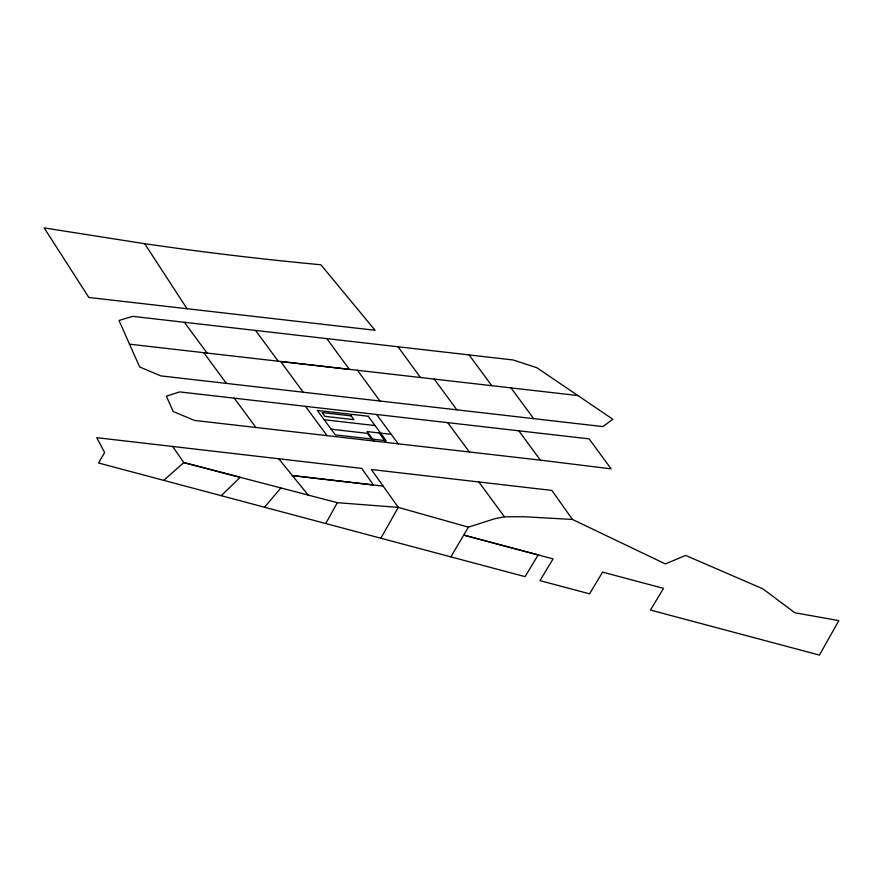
<?xml version="1.0" encoding="UTF-8"?>
<svg xmlns="http://www.w3.org/2000/svg" width="883" height="883" viewBox="0 0 883 883"><rect width="100%" height="100%" fill="white"/><g stroke="black" fill="none" stroke-linecap="round" stroke-linejoin="round"><path stroke-width="1.32" d="M450.849 556.875L525.087 576.654L538.166 554.943L463.994 535.153L553.067 558.906L539.977 580.628L589.535 593.829L602.614 572.118L663.53 588.365L650.462 610.054L819.424 655.098L838.85 620.617L794.81 612.747L762.912 588.862L685.594 555.396L665.407 563.939L572.482 519.469L524.546 516.754L504.458 516.798L495.021 518.652L468.409 527.162L450.849 556.875L98.565 463.001L104.624 452.549L96.744 437.681L361.677 468.387L373.465 484.977L292.394 475.584L278.774 458.785M325.728 523.531L337.328 502.681L398.288 507.383L468.409 527.162M380.849 538.211L398.288 507.383L371.357 469.513L551.842 490.418L572.482 519.469M264.514 507.206L280.926 487.957M221.214 495.672L240.198 477.317L183.807 462.582L172.66 446.467M163.763 480.374L183.807 462.582L337.328 502.681M129.514 344.171L139.646 366.964L160.838 375.893L602.923 426.588L612.813 419.237L536.853 367.714L513.166 359.977L132.693 316.357L119.028 320.474L129.514 344.171L577.923 395.562M540.374 460.142L611.124 468.862L589.127 438.862L179.635 391.909L166.401 396.202L173.2 411.533L194.503 420.429L540.374 460.142L518.807 430.783M324.182 419.734L375.054 425.562M391.246 434.348L367.107 431.577L374.072 441.036M331.158 429.193L367.372 433.343L371.555 439.017M383.156 486.103L292.394 475.584L308.233 495.087M144.702 243.719L179.161 248.576A1315.913 415.363 13.2 0 0 320.871 264.757L375.076 330.275L88.83 297.472L44.15 227.902L144.702 243.719L187.03 308.719M510.981 387.88L533.696 418.652M469.094 354.933L491.765 385.672M434.204 379.083L456.864 409.833M447.703 422.637L469.381 451.986M478.84 481.963L504.458 516.798M376.644 414.502L398.222 443.818M379.171 432.957L386.147 442.416M255.617 330.474L278.189 361.202M305.485 406.346L327.063 435.661M184.359 322.284L207.03 353.045M234.282 398.167L255.871 427.46M397.99 346.776L420.496 377.516M357.472 370.286L379.977 401.025M326.831 338.619L349.348 369.337L280.639 361.478L303.2 392.218M203.841 352.703L226.368 383.41M368.2 416.257L317.328 410.429L335.33 434.877L386.202 440.694L368.2 416.257M351.125 415.893L322.152 412.571L324.944 416.357L353.917 419.679L351.125 415.893"/></g></svg>
